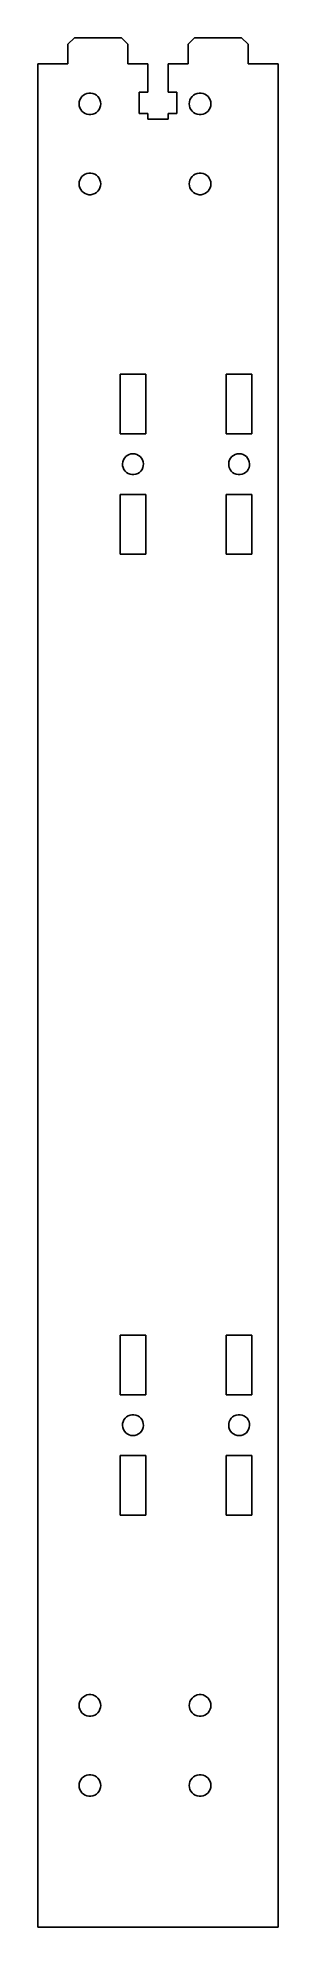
# Model space of a CAD drawing. Header units: metres. Extents: x -50 to 10, y -245 to 226.
import ezdxf

# ---------------------------------------------------------------- set-up
doc = ezdxf.new("R2010")
doc.units = ezdxf.units.M

msp = doc.modelspace()

# ---------------------------------------------------------------- linework, layer by layer
for p, q in [((-41.125, 226.5), (-42.75, 224.875)), ((-42.75, 224.875), (-42.75, 220)), ((-29.375, 226.5), (-41.125, 226.5)), ((-27.75, 224.875), (-29.375, 226.5)), ((-27.75, 220), (-27.75, 224.875)), ((-11.125, 226.5), (-12.75, 224.875)), ((-12.75, 224.875), (-12.75, 220)), ((0.625, 226.5), (-11.125, 226.5)), ((2.25, 224.875), (0.625, 226.5)), ((2.25, 220), (2.25, 224.875)), ((-42.75, 220), (-50.25, 220)), ((-50.25, 220), (-50.25, -245.4)), ((-22.813, 220), (-27.75, 220)), ((-22.813, 212.938), (-22.813, 220)), ((-12.75, 220), (-17.687, 220)), ((-17.687, 220), (-17.687, 212.938)), ((9.75, 220), (2.25, 220)), ((9.75, -245.4), (9.75, 220)), ((-38.8771, 212.155), (-38.4535, 212.417)), ((-38.4535, 212.417), (-37.9889, 212.597)), ((-37.9889, 212.597), (-37.4991, 212.688)), ((-37.4991, 212.688), (-37.0009, 212.688)), ((-37.0009, 212.688), (-36.5111, 212.597)), ((-36.5111, 212.597), (-36.0465, 212.417)), ((-36.0465, 212.417), (-35.6229, 212.155)), ((-24.95, 207.562), (-24.95, 212.938)), ((-24.95, 212.938), (-22.813, 212.938)), ((-17.687, 212.938), (-15.55, 212.938)), ((-15.55, 212.938), (-15.55, 207.562)), ((-11.3771, 212.155), (-10.9535, 212.417)), ((-10.9535, 212.417), (-10.4889, 212.597)), ((-10.4889, 212.597), (-9.99911, 212.688)), ((-9.99911, 212.688), (-9.50087, 212.688)), ((-9.50087, 212.688), (-9.01111, 212.597)), ((-9.01111, 212.597), (-8.54649, 212.417)), ((-8.54649, 212.417), (-8.12288, 212.155)), ((-39.95, 210), (-39.904, 210.496)), ((-39.904, 209.504), (-39.95, 210)), ((-39.904, 210.496), (-39.7677, 210.975)), ((-39.7677, 209.025), (-39.904, 209.504)), ((-39.7677, 210.975), (-39.5456, 211.421)), ((-39.5456, 208.579), (-39.7677, 209.025)), ((-39.5456, 211.421), (-39.2453, 211.819)), ((-39.2453, 208.181), (-39.5456, 208.579)), ((-39.2453, 211.819), (-38.8771, 212.155)), ((-38.8771, 207.845), (-39.2453, 208.181)), ((-38.4535, 207.583), (-38.8771, 207.845)), ((-35.6229, 207.845), (-36.0465, 207.583)), ((-35.6229, 212.155), (-35.2547, 211.819)), ((-35.2547, 208.181), (-35.6229, 207.845)), ((-35.2547, 211.819), (-34.9544, 211.421)), ((-34.9544, 208.579), (-35.2547, 208.181)), ((-34.9544, 211.421), (-34.7323, 210.975)), ((-34.7323, 209.025), (-34.9544, 208.579)), ((-34.7323, 210.975), (-34.596, 210.496)), ((-34.596, 209.504), (-34.7323, 209.025)), ((-34.596, 210.496), (-34.55, 210)), ((-34.55, 210), (-34.596, 209.504)), ((-12.45, 210), (-12.404, 210.496)), ((-12.404, 209.504), (-12.45, 210)), ((-12.404, 210.496), (-12.2677, 210.975)), ((-12.2677, 209.025), (-12.404, 209.504)), ((-12.2677, 210.975), (-12.0456, 211.421)), ((-12.0456, 208.579), (-12.2677, 209.025)), ((-12.0456, 211.421), (-11.7453, 211.819)), ((-11.7453, 208.181), (-12.0456, 208.579)), ((-11.7453, 211.819), (-11.3771, 212.155)), ((-11.3771, 207.845), (-11.7453, 208.181)), ((-10.9535, 207.583), (-11.3771, 207.845)), ((-8.12288, 207.845), (-8.54649, 207.583)), ((-8.12288, 212.155), (-7.75467, 211.819)), ((-7.75467, 208.181), (-8.12288, 207.845)), ((-7.75467, 211.819), (-7.45441, 211.421)), ((-7.45441, 208.579), (-7.75467, 208.181)), ((-7.45441, 211.421), (-7.23232, 210.975)), ((-7.23232, 209.025), (-7.45441, 208.579)), ((-7.23232, 210.975), (-7.09596, 210.496)), ((-7.09596, 209.504), (-7.23232, 209.025)), ((-7.09596, 210.496), (-7.04999, 210)), ((-7.04999, 210), (-7.09596, 209.504)), ((-37.9889, 207.403), (-38.4535, 207.583)), ((-37.4991, 207.312), (-37.9889, 207.403)), ((-37.0009, 207.312), (-37.4991, 207.312)), ((-36.5111, 207.403), (-37.0009, 207.312)), ((-36.0465, 207.583), (-36.5111, 207.403)), ((-22.813, 207.562), (-24.95, 207.562)), ((-22.813, 206.188), (-22.813, 207.562)), ((-17.687, 206.188), (-22.813, 206.188)), ((-15.55, 207.562), (-17.687, 207.562)), ((-17.687, 207.562), (-17.687, 206.188)), ((-10.4889, 207.403), (-10.9535, 207.583)), ((-9.99911, 207.312), (-10.4889, 207.403)), ((-9.50087, 207.312), (-9.99911, 207.312)), ((-9.01111, 207.403), (-9.50087, 207.312)), ((-8.54649, 207.583), (-9.01111, 207.403)), ((-39.95, 190), (-39.904, 190.496)), ((-39.904, 189.504), (-39.95, 190)), ((-39.904, 190.496), (-39.7677, 190.975)), ((-39.7677, 189.025), (-39.904, 189.504)), ((-39.7677, 190.975), (-39.5456, 191.421)), ((-39.5456, 188.579), (-39.7677, 189.025)), ((-39.5456, 191.421), (-39.2453, 191.819)), ((-39.2453, 191.819), (-38.8771, 192.155)), ((-38.8771, 192.155), (-38.4535, 192.417)), ((-38.4535, 192.417), (-37.9889, 192.597)), ((-37.9889, 192.597), (-37.4991, 192.688)), ((-37.4991, 192.688), (-37.0009, 192.688)), ((-37.0009, 192.688), (-36.5111, 192.597)), ((-36.5111, 192.597), (-36.0465, 192.417)), ((-36.0465, 192.417), (-35.6229, 192.155)), ((-35.6229, 192.155), (-35.2547, 191.819)), ((-35.2547, 191.819), (-34.9544, 191.421)), ((-34.9544, 191.421), (-34.7323, 190.975)), ((-34.7323, 189.025), (-34.9544, 188.579)), ((-34.7323, 190.975), (-34.596, 190.496)), ((-34.596, 189.504), (-34.7323, 189.025)), ((-34.596, 190.496), (-34.55, 190)), ((-34.55, 190), (-34.596, 189.504)), ((-12.45, 190), (-12.404, 190.496)), ((-12.404, 189.504), (-12.45, 190)), ((-12.404, 190.496), (-12.2677, 190.975)), ((-12.2677, 189.025), (-12.404, 189.504)), ((-12.2677, 190.975), (-12.0456, 191.421)), ((-12.0456, 188.579), (-12.2677, 189.025)), ((-12.0456, 191.421), (-11.7453, 191.819)), ((-11.7453, 191.819), (-11.3771, 192.155)), ((-11.3771, 192.155), (-10.9535, 192.417)), ((-10.9535, 192.417), (-10.4889, 192.597)), ((-10.4889, 192.597), (-9.99911, 192.688)), ((-9.99911, 192.688), (-9.50087, 192.688)), ((-9.50087, 192.688), (-9.01111, 192.597)), ((-9.01111, 192.597), (-8.54649, 192.417)), ((-8.54649, 192.417), (-8.12288, 192.155)), ((-8.12288, 192.155), (-7.75467, 191.819)), ((-7.75467, 191.819), (-7.45441, 191.421)), ((-7.45441, 191.421), (-7.23232, 190.975)), ((-7.23232, 189.025), (-7.45441, 188.579)), ((-7.23232, 190.975), (-7.09596, 190.496)), ((-7.09596, 189.504), (-7.23232, 189.025)), ((-7.09596, 190.496), (-7.04999, 190)), ((-7.04999, 190), (-7.09596, 189.504)), ((-39.2453, 188.181), (-39.5456, 188.579)), ((-38.8771, 187.845), (-39.2453, 188.181)), ((-38.4535, 187.583), (-38.8771, 187.845)), ((-37.9889, 187.403), (-38.4535, 187.583)), ((-37.4991, 187.312), (-37.9889, 187.403)), ((-37.0009, 187.312), (-37.4991, 187.312)), ((-36.5111, 187.403), (-37.0009, 187.312)), ((-36.0465, 187.583), (-36.5111, 187.403)), ((-35.6229, 187.845), (-36.0465, 187.583)), ((-35.2547, 188.181), (-35.6229, 187.845)), ((-34.9544, 188.579), (-35.2547, 188.181)), ((-11.7453, 188.181), (-12.0456, 188.579)), ((-11.3771, 187.845), (-11.7453, 188.181)), ((-10.9535, 187.583), (-11.3771, 187.845)), ((-10.4889, 187.403), (-10.9535, 187.583)), ((-9.99911, 187.312), (-10.4889, 187.403)), ((-9.50087, 187.312), (-9.99911, 187.312)), ((-9.01111, 187.403), (-9.50087, 187.312)), ((-8.54649, 187.583), (-9.01111, 187.403)), ((-8.12288, 187.845), (-8.54649, 187.583)), ((-7.75467, 188.181), (-8.12288, 187.845)), ((-7.45441, 188.579), (-7.75467, 188.181)), ((-29.7, 127.55), (-29.7, 142.45)), ((-29.7, 142.45), (-23.3, 142.45)), ((-23.3, 142.45), (-23.3, 127.55)), ((-3.2, 127.55), (-3.2, 142.45)), ((-3.2, 142.45), (3.2, 142.45)), ((3.2, 142.45), (3.2, 127.55)), ((-23.3, 127.55), (-29.7, 127.55)), ((3.2, 127.55), (-3.2, 127.55)), ((-29.11, 120.124), (-29.0393, 120.616)), ((-29.0864, 119.628), (-29.11, 120.124)), ((-28.9693, 119.145), (-29.0864, 119.628)), ((-29.0393, 120.616), (-28.8769, 121.085)), ((-28.7629, 118.693), (-28.9693, 119.145)), ((-28.8769, 121.085), (-28.6285, 121.516)), ((-28.4748, 118.289), (-28.7629, 118.693)), ((-28.6285, 121.516), (-28.3032, 121.891)), ((-28.1152, 117.946), (-28.4748, 118.289)), ((-28.3032, 121.891), (-27.9127, 122.198)), ((-27.9127, 122.198), (-27.4711, 122.426)), ((-27.4711, 122.426), (-26.9945, 122.566)), ((-26.9945, 122.566), (-26.5, 122.613)), ((-26.5, 122.613), (-26.0055, 122.566)), ((-26.0055, 122.566), (-25.5288, 122.426)), ((-25.5288, 122.426), (-25.0873, 122.198)), ((-25.0873, 122.198), (-24.6968, 121.891)), ((-24.5252, 118.289), (-24.8848, 117.946)), ((-24.6968, 121.891), (-24.3715, 121.516)), ((-24.2371, 118.693), (-24.5252, 118.289)), ((-24.3715, 121.516), (-24.1231, 121.085)), ((-24.0307, 119.145), (-24.2371, 118.693)), ((-24.1231, 121.085), (-23.9606, 120.616)), ((-23.9136, 119.628), (-24.0307, 119.145)), ((-23.9606, 120.616), (-23.89, 120.124)), ((-23.89, 120.124), (-23.9136, 119.628)), ((-2.61003, 120.124), (-2.53934, 120.616)), ((-2.5864, 119.628), (-2.61003, 120.124)), ((-2.46928, 119.145), (-2.5864, 119.628)), ((-2.53934, 120.616), (-2.37686, 121.085)), ((-2.26292, 118.693), (-2.46928, 119.145)), ((-2.37686, 121.085), (-2.12848, 121.516)), ((-1.97476, 118.289), (-2.26292, 118.693)), ((-2.12848, 121.516), (-1.80316, 121.891)), ((-1.61523, 117.946), (-1.97476, 118.289)), ((-1.80316, 121.891), (-1.41269, 122.198)), ((-1.41269, 122.198), (-0.97115, 122.426)), ((-0.97115, 122.426), (-0.49451, 122.566)), ((-0.49451, 122.566), (0, 122.613)), ((0, 122.613), (0.49451, 122.566)), ((0.49451, 122.566), (0.97115, 122.426)), ((0.97115, 122.426), (1.41269, 122.198)), ((1.41269, 122.198), (1.80316, 121.891)), ((1.97476, 118.289), (1.61523, 117.946)), ((1.80316, 121.891), (2.12848, 121.516)), ((2.26292, 118.693), (1.97476, 118.289)), ((2.12848, 121.516), (2.37686, 121.085)), ((2.46928, 119.145), (2.26292, 118.693)), ((2.37686, 121.085), (2.53934, 120.616)), ((2.5864, 119.628), (2.46928, 119.145)), ((2.53934, 120.616), (2.61003, 120.124)), ((2.61003, 120.124), (2.5864, 119.628)), ((-27.6973, 117.677), (-28.1152, 117.946)), ((-27.2362, 117.493), (-27.6973, 117.677)), ((-26.7484, 117.399), (-27.2362, 117.493)), ((-26.2516, 117.399), (-26.7484, 117.399)), ((-25.7638, 117.493), (-26.2516, 117.399)), ((-25.3026, 117.677), (-25.7638, 117.493)), ((-24.8848, 117.946), (-25.3026, 117.677)), ((-1.19734, 117.677), (-1.61523, 117.946)), ((-0.73616, 117.493), (-1.19734, 117.677)), ((-0.24837, 117.399), (-0.73616, 117.493)), ((0.24837, 117.399), (-0.24837, 117.399)), ((0.73616, 117.493), (0.24837, 117.399)), ((1.19734, 117.677), (0.73616, 117.493)), ((1.61523, 117.946), (1.19734, 117.677)), ((-29.7, 97.55), (-29.7, 112.45)), ((-29.7, 112.45), (-23.3, 112.45)), ((-23.3, 112.45), (-23.3, 97.55)), ((-3.2, 97.55), (-3.2, 112.45)), ((-3.2, 112.45), (3.2, 112.45)), ((3.2, 112.45), (3.2, 97.55)), ((-23.3, 97.55), (-29.7, 97.55)), ((3.2, 97.55), (-3.2, 97.55)), ((-29.7, -112.45), (-29.7, -97.55)), ((-29.7, -97.55), (-23.3, -97.55)), ((-23.3, -97.55), (-23.3, -112.45)), ((-3.2, -112.45), (-3.2, -97.55)), ((-3.2, -97.55), (3.2, -97.55)), ((3.2, -97.55), (3.2, -112.45)), ((-23.3, -112.45), (-29.7, -112.45)), ((3.2, -112.45), (-3.2, -112.45)), ((-28.4748, -118.289), (-28.1152, -117.946)), ((-28.1152, -117.946), (-27.6973, -117.677)), ((-27.6973, -117.677), (-27.2362, -117.493)), ((-27.2362, -117.493), (-26.7484, -117.399)), ((-26.7484, -117.399), (-26.2516, -117.399)), ((-26.2516, -117.399), (-25.7638, -117.493)), ((-25.7638, -117.493), (-25.3026, -117.677)), ((-25.3026, -117.677), (-24.8848, -117.946)), ((-24.8848, -117.946), (-24.5252, -118.289)), ((-1.97476, -118.289), (-1.61523, -117.946)), ((-1.61523, -117.946), (-1.19734, -117.677)), ((-1.19734, -117.677), (-0.73616, -117.493)), ((-0.73616, -117.493), (-0.24837, -117.399)), ((-0.24837, -117.399), (0.24837, -117.399)), ((0.24837, -117.399), (0.73616, -117.493)), ((0.73616, -117.493), (1.19734, -117.677)), ((1.19734, -117.677), (1.61523, -117.946)), ((1.61523, -117.946), (1.97476, -118.289)), ((-29.11, -120.124), (-29.0864, -119.628)), ((-29.0393, -120.616), (-29.11, -120.124)), ((-29.0864, -119.628), (-28.9693, -119.145)), ((-28.8769, -121.085), (-29.0393, -120.616)), ((-28.9693, -119.145), (-28.7629, -118.693)), ((-28.6285, -121.516), (-28.8769, -121.085)), ((-28.7629, -118.693), (-28.4748, -118.289)), ((-28.3032, -121.891), (-28.6285, -121.516)), ((-27.9127, -122.198), (-28.3032, -121.891)), ((-27.4711, -122.426), (-27.9127, -122.198)), ((-26.9945, -122.566), (-27.4711, -122.426)), ((-26.5, -122.613), (-26.9945, -122.566)), ((-26.0055, -122.566), (-26.5, -122.613)), ((-25.5288, -122.426), (-26.0055, -122.566)), ((-25.0873, -122.198), (-25.5288, -122.426)), ((-24.6968, -121.891), (-25.0873, -122.198)), ((-24.3715, -121.516), (-24.6968, -121.891)), ((-24.5252, -118.289), (-24.2371, -118.693)), ((-24.1231, -121.085), (-24.3715, -121.516)), ((-24.2371, -118.693), (-24.0307, -119.145)), ((-23.9606, -120.616), (-24.1231, -121.085)), ((-24.0307, -119.145), (-23.9136, -119.628)), ((-23.89, -120.124), (-23.9606, -120.616)), ((-23.9136, -119.628), (-23.89, -120.124)), ((-2.61003, -120.124), (-2.5864, -119.628)), ((-2.53934, -120.616), (-2.61003, -120.124)), ((-2.5864, -119.628), (-2.46928, -119.145)), ((-2.37686, -121.085), (-2.53934, -120.616)), ((-2.46928, -119.145), (-2.26292, -118.693)), ((-2.12848, -121.516), (-2.37686, -121.085)), ((-2.26292, -118.693), (-1.97476, -118.289)), ((-1.80316, -121.891), (-2.12848, -121.516)), ((-1.41269, -122.198), (-1.80316, -121.891)), ((-0.97115, -122.426), (-1.41269, -122.198)), ((-0.49451, -122.566), (-0.97115, -122.426)), ((0, -122.613), (-0.49451, -122.566)), ((0.49451, -122.566), (0, -122.613)), ((0.97115, -122.426), (0.49451, -122.566)), ((1.41269, -122.198), (0.97115, -122.426)), ((1.80316, -121.891), (1.41269, -122.198)), ((2.12848, -121.516), (1.80316, -121.891)), ((1.97476, -118.289), (2.26292, -118.693)), ((2.37686, -121.085), (2.12848, -121.516)), ((2.26292, -118.693), (2.46928, -119.145)), ((2.53934, -120.616), (2.37686, -121.085)), ((2.46928, -119.145), (2.5864, -119.628)), ((2.61003, -120.124), (2.53934, -120.616)), ((2.5864, -119.628), (2.61003, -120.124)), ((-29.7, -142.45), (-29.7, -127.55)), ((-29.7, -127.55), (-23.3, -127.55)), ((-23.3, -127.55), (-23.3, -142.45)), ((-3.2, -142.45), (-3.2, -127.55)), ((-3.2, -127.55), (3.2, -127.55)), ((3.2, -127.55), (3.2, -142.45)), ((-23.3, -142.45), (-29.7, -142.45)), ((3.2, -142.45), (-3.2, -142.45)), ((-39.7677, -189.025), (-39.5456, -188.579)), ((-39.5456, -188.579), (-39.2453, -188.181)), ((-39.2453, -188.181), (-38.8771, -187.845)), ((-38.8771, -187.845), (-38.4535, -187.583)), ((-38.4535, -187.583), (-37.9889, -187.403)), ((-37.9889, -187.403), (-37.4991, -187.312)), ((-37.4991, -187.312), (-37.0009, -187.312)), ((-37.0009, -187.312), (-36.5111, -187.403)), ((-36.5111, -187.403), (-36.0465, -187.583)), ((-36.0465, -187.583), (-35.6229, -187.845)), ((-35.6229, -187.845), (-35.2547, -188.181)), ((-35.2547, -188.181), (-34.9544, -188.579)), ((-34.9544, -188.579), (-34.7323, -189.025)), ((-12.2677, -189.025), (-12.0456, -188.579)), ((-12.0456, -188.579), (-11.7453, -188.181)), ((-11.7453, -188.181), (-11.3771, -187.845)), ((-11.3771, -187.845), (-10.9535, -187.583)), ((-10.9535, -187.583), (-10.4889, -187.403)), ((-10.4889, -187.403), (-9.99911, -187.312)), ((-9.99911, -187.312), (-9.50087, -187.312)), ((-9.50087, -187.312), (-9.01111, -187.403)), ((-9.01111, -187.403), (-8.54649, -187.583)), ((-8.54649, -187.583), (-8.12288, -187.845)), ((-8.12288, -187.845), (-7.75467, -188.181)), ((-7.75467, -188.181), (-7.45441, -188.579)), ((-7.45441, -188.579), (-7.23232, -189.025)), ((-39.95, -190), (-39.904, -189.504)), ((-39.904, -190.496), (-39.95, -190)), ((-39.904, -189.504), (-39.7677, -189.025)), ((-39.7677, -190.975), (-39.904, -190.496)), ((-39.5456, -191.421), (-39.7677, -190.975)), ((-39.2453, -191.819), (-39.5456, -191.421)), ((-38.8771, -192.155), (-39.2453, -191.819)), ((-38.4535, -192.417), (-38.8771, -192.155)), ((-37.9889, -192.597), (-38.4535, -192.417)), ((-37.4991, -192.688), (-37.9889, -192.597)), ((-37.0009, -192.688), (-37.4991, -192.688)), ((-36.5111, -192.597), (-37.0009, -192.688)), ((-36.0465, -192.417), (-36.5111, -192.597)), ((-35.6229, -192.155), (-36.0465, -192.417)), ((-35.2547, -191.819), (-35.6229, -192.155)), ((-34.9544, -191.421), (-35.2547, -191.819)), ((-34.7323, -190.975), (-34.9544, -191.421)), ((-34.7323, -189.025), (-34.596, -189.504)), ((-34.596, -190.496), (-34.7323, -190.975)), ((-34.596, -189.504), (-34.55, -190)), ((-34.55, -190), (-34.596, -190.496)), ((-12.45, -190), (-12.404, -189.504)), ((-12.404, -190.496), (-12.45, -190)), ((-12.404, -189.504), (-12.2677, -189.025)), ((-12.2677, -190.975), (-12.404, -190.496)), ((-12.0456, -191.421), (-12.2677, -190.975)), ((-11.7453, -191.819), (-12.0456, -191.421)), ((-11.3771, -192.155), (-11.7453, -191.819)), ((-10.9535, -192.417), (-11.3771, -192.155)), ((-10.4889, -192.597), (-10.9535, -192.417)), ((-9.99911, -192.688), (-10.4889, -192.597)), ((-9.50087, -192.688), (-9.99911, -192.688)), ((-9.01111, -192.597), (-9.50087, -192.688)), ((-8.54649, -192.417), (-9.01111, -192.597)), ((-8.12288, -192.155), (-8.54649, -192.417)), ((-7.75467, -191.819), (-8.12288, -192.155)), ((-7.45441, -191.421), (-7.75467, -191.819)), ((-7.23232, -190.975), (-7.45441, -191.421)), ((-7.23232, -189.025), (-7.09596, -189.504)), ((-7.09596, -190.496), (-7.23232, -190.975)), ((-7.09596, -189.504), (-7.04999, -190)), ((-7.04999, -190), (-7.09596, -190.496)), ((-38.8771, -207.845), (-38.4535, -207.583)), ((-38.4535, -207.583), (-37.9889, -207.403)), ((-37.9889, -207.403), (-37.4991, -207.312)), ((-37.4991, -207.312), (-37.0009, -207.312)), ((-37.0009, -207.312), (-36.5111, -207.403)), ((-36.5111, -207.403), (-36.0465, -207.583)), ((-36.0465, -207.583), (-35.6229, -207.845)), ((-11.3771, -207.845), (-10.9535, -207.583)), ((-10.9535, -207.583), (-10.4889, -207.403)), ((-10.4889, -207.403), (-9.99911, -207.312)), ((-9.99911, -207.312), (-9.50087, -207.312)), ((-9.50087, -207.312), (-9.01111, -207.403)), ((-9.01111, -207.403), (-8.54649, -207.583)), ((-8.54649, -207.583), (-8.12288, -207.845)), ((-39.95, -210), (-39.904, -209.504)), ((-39.904, -210.496), (-39.95, -210)), ((-39.904, -209.504), (-39.7677, -209.025)), ((-39.7677, -210.975), (-39.904, -210.496)), ((-39.7677, -209.025), (-39.5456, -208.579)), ((-39.5456, -211.421), (-39.7677, -210.975)), ((-39.5456, -208.579), (-39.2453, -208.181)), ((-39.2453, -211.819), (-39.5456, -211.421)), ((-39.2453, -208.181), (-38.8771, -207.845)), ((-38.8771, -212.155), (-39.2453, -211.819)), ((-38.4535, -212.417), (-38.8771, -212.155)), ((-35.6229, -212.155), (-36.0465, -212.417)), ((-35.6229, -207.845), (-35.2547, -208.181)), ((-35.2547, -211.819), (-35.6229, -212.155)), ((-35.2547, -208.181), (-34.9544, -208.579)), ((-34.9544, -211.421), (-35.2547, -211.819)), ((-34.9544, -208.579), (-34.7323, -209.025)), ((-34.7323, -210.975), (-34.9544, -211.421)), ((-34.7323, -209.025), (-34.596, -209.504)), ((-34.596, -210.496), (-34.7323, -210.975)), ((-34.596, -209.504), (-34.55, -210)), ((-34.55, -210), (-34.596, -210.496)), ((-12.45, -210), (-12.404, -209.504)), ((-12.404, -210.496), (-12.45, -210)), ((-12.404, -209.504), (-12.2677, -209.025)), ((-12.2677, -210.975), (-12.404, -210.496)), ((-12.2677, -209.025), (-12.0456, -208.579)), ((-12.0456, -211.421), (-12.2677, -210.975)), ((-12.0456, -208.579), (-11.7453, -208.181)), ((-11.7453, -211.819), (-12.0456, -211.421)), ((-11.7453, -208.181), (-11.3771, -207.845)), ((-11.3771, -212.155), (-11.7453, -211.819)), ((-10.9535, -212.417), (-11.3771, -212.155)), ((-8.12288, -212.155), (-8.54649, -212.417)), ((-8.12288, -207.845), (-7.75467, -208.181)), ((-7.75467, -211.819), (-8.12288, -212.155)), ((-7.75467, -208.181), (-7.45441, -208.579)), ((-7.45441, -211.421), (-7.75467, -211.819)), ((-7.45441, -208.579), (-7.23232, -209.025)), ((-7.23232, -210.975), (-7.45441, -211.421)), ((-7.23232, -209.025), (-7.09596, -209.504)), ((-7.09596, -210.496), (-7.23232, -210.975)), ((-7.09596, -209.504), (-7.04999, -210)), ((-7.04999, -210), (-7.09596, -210.496)), ((-37.9889, -212.597), (-38.4535, -212.417)), ((-37.4991, -212.688), (-37.9889, -212.597)), ((-37.0009, -212.688), (-37.4991, -212.688)), ((-36.5111, -212.597), (-37.0009, -212.688)), ((-36.0465, -212.417), (-36.5111, -212.597)), ((-10.4889, -212.597), (-10.9535, -212.417)), ((-9.99911, -212.688), (-10.4889, -212.597)), ((-9.50087, -212.688), (-9.99911, -212.688)), ((-9.01111, -212.597), (-9.50087, -212.688)), ((-8.54649, -212.417), (-9.01111, -212.597)), ((-50.25, -245.4), (9.75, -245.4))]:
    msp.add_line(p, q)

doc.saveas('drawing.dxf')
